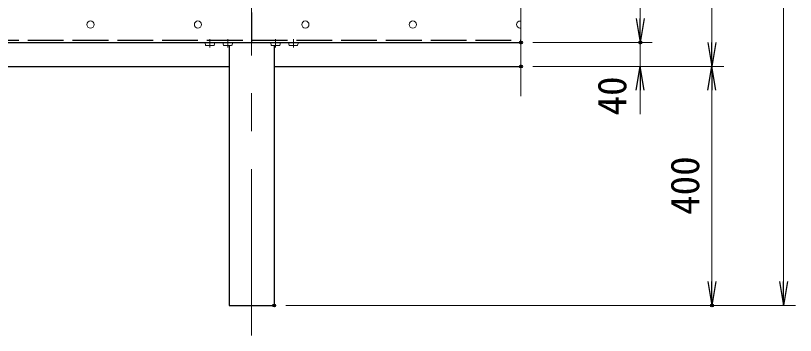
# Model space of a CAD drawing. Units: millimetres, scale not verified. Extents: x -4200 to 4200, y -2970 to 2970.
# Drawn here: x -1686 to -380, y -207 to 328 of the extents above; entities that cross this region are included whole.
import ezdxf
from ezdxf.enums import TextEntityAlignment as Align

# ---------------------------------------------------------------- set-up
doc = ezdxf.new("R2010")
doc.units = ezdxf.units.MM
doc.header["$LTSCALE"] = 10
doc.header["$PDMODE"] = 32
doc.header["$PDSIZE"] = 5
doc.linetypes.add('DASHED', pattern=[7.5, 6, -1.5])
doc.linetypes.add('USER1', pattern=[50.8, 31.75, -6.35, 6.35, -6.35])
for name, color, linetype, lineweight in [('0-0_D-BMK', 2, 'USER1', 13), ('0-1_D-STR4', 7, 'Continuous', 25), ('0-2_D-STR1', 1, 'Continuous', 25), ('0-3_D-STR3', 3, 'Continuous', 13), ('0-5_D-STR-DIM', 7, 'Continuous', 13), ('0-6_0', 7, 'Continuous', 25)]:
    doc.layers.add(name, color=color, linetype=linetype, lineweight=lineweight)
doc.layers.add('0-7_Defpoints', color=8, linetype='Continuous')
doc.styles.add('ＭＳ ゴシック', font='')
doc.styles.get('ＭＳ ゴシック').set_extended_font_data('MS Gothic')

# ---------------------------------------------------------------- blocks, each defined once
blk = doc.blocks.new('_Open')
at = {"layer": '0-6_0'}
blk.add_line((-10, 1.667), (0, 0), dxfattribs=at)
blk.add_lwpolyline([(-10, -1.667), (0, 0), (-10, 0)], dxfattribs=at)

msp = doc.modelspace()

# ---------------------------------------------------------------- linework, layer by layer
at = {"layer": '0-0_D-BMK'}
for p, q in [((-1290.53, 2103.04), (-1290.53, -206.96)), ((-1360.53, 288.91), (-1360.53, 274.49)), ((-1330.53, 288.91), (-1330.53, 274.49)), ((-1250.53, 288.91), (-1250.53, 274.49)), ((-1220.53, 288.91), (-1220.53, 274.49))]:
    msp.add_line(p, q, dxfattribs=at)
at = {"layer": '0-1_D-STR4'}
for p, q in [((-3053.03, 243.04), (-1328.03, 243.04)), ((-1253.03, 243.04), (-839.53, 243.04))]:
    msp.add_line(p, q, dxfattribs=at)
at = {"layer": '0-2_D-STR1'}
for p, q in [((-1290.53, 333.04), (-1290.53, 283.04)), ((-3290.53, 283.04), (-839.53, 283.04)), ((-1328.03, 278.24), (-1328.03, -156.96)), ((-1253.03, 278.24), (-1253.03, -156.96)), ((-1328.03, -156.96), (-1253.03, -156.96))]:
    msp.add_line(p, q, dxfattribs=at)
at = {"layer": '0-2_D-STR1', "linetype": 'DASHED'}
msp.add_line((-3240.53, 287.04), (-839.53, 287.04), dxfattribs=at)
at = {"layer": '0-3_D-STR3'}
for p, q in [((-1352.53, 283.04), (-1368.53, 283.04)), ((-1354.03, 278.24), (-1367.03, 278.24)), ((-1322.53, 283.04), (-1338.53, 283.04)), ((-1324.03, 278.24), (-1337.03, 278.24)), ((-1242.53, 283.04), (-1258.53, 283.04)), ((-1244.03, 278.24), (-1257.03, 278.24)), ((-1212.53, 283.04), (-1228.53, 283.04)), ((-1214.03, 278.24), (-1227.03, 278.24))]:
    msp.add_line(p, q, dxfattribs=at)
for centre in [(-1560.53, 313.04), (-1380.53, 313.04), (-1200.53, 313.04), (-1020.53, 313.04)]:
    msp.add_circle(centre, 6, dxfattribs=at)
msp.add_arc((-840.53, 313.04), 6, 80.41516, 279.58484, dxfattribs=at)
for centre, start_param, end_param in [((-1367.03, 283.04), 1.5707963, 3.1415927), ((-1354.03, 283.04), 3.1415927, 4.712389), ((-1337.03, 283.04), 1.5707963, 3.1415927), ((-1324.03, 283.04), 3.1415927, 4.712389), ((-1257.03, 283.04), 1.5707963, 3.1415927), ((-1244.03, 283.04), 3.1415927, 4.712389), ((-1227.03, 283.04), 1.5707963, 3.1415927), ((-1214.03, 283.04), 3.1415927, 4.712389)]:
    msp.add_ellipse(centre, major_axis=(0, 4.8), ratio=0.3125, start_param=start_param, end_param=end_param, dxfattribs=at)
at = {"layer": '0-5_D-STR-DIM'}
for p, q in [((-399.53, -116.96), (-399.53, 2013.04)), ((-639.53, 323.04), (-639.53, 2003.04)), ((-519.53, 283.04), (-519.53, 2003.04)), ((-839.53, 1137.39), (-839.53, 193.04)), ((-639.53, 323.04), (-639.53, 363.04)), ((-819.53, 283.04), (-619.53, 283.04)), ((-819.53, 283.04), (-619.53, 283.04)), ((-639.53, 243.04), (-639.53, 283.04)), ((-819.53, 243.04), (-619.53, 243.04)), ((-819.53, 243.04), (-499.53, 243.04)), ((-819.53, 243.04), (-499.53, 243.04)), ((-639.53, 203.04), (-639.53, 163.04)), ((-519.53, 203.04), (-519.53, -116.96)), ((-1233.03, -156.96), (-379.53, -156.96)), ((-1233.03, -156.96), (-499.53, -156.96))]:
    msp.add_line(p, q, dxfattribs=at)
at = {"layer": '0-7_Defpoints'}
for p in [(-839.53, 283.04), (-639.53, 283.04), (-839.53, 243.04), (-1253.03, -156.96), (-519.53, -156.96)]:
    msp.add_point(p, dxfattribs=at)

# ---------------------------------------------------------------- block references
at = {"layer": '0-5_D-STR-DIM', "xscale": 4, "yscale": 4}
for p, rotation in [((-639.53, 283.04), 270), ((-639.53, 283.04), 270), ((-519.53, 243.04), 270), ((-639.53, 243.04), 90), ((-519.53, 243.04), 90), ((-519.53, -156.96), 270), ((-399.53, -156.96), 270)]:
    msp.add_blockref('_Open', p, dxfattribs=dict(at, rotation=rotation))

# ---------------------------------------------------------------- texts
at = {"layer": '0-5_D-STR-DIM', "style": 'ＭＳ ゴシック'}
for s, p in [('40', (-648.43, 160.94)), ('400', (-526.27, -5.46))]:
    msp.add_text(s, height=48.09, rotation=90, dxfattribs=at).set_placement(p, align=Align.BOTTOM_LEFT)

doc.saveas('drawing.dxf')
